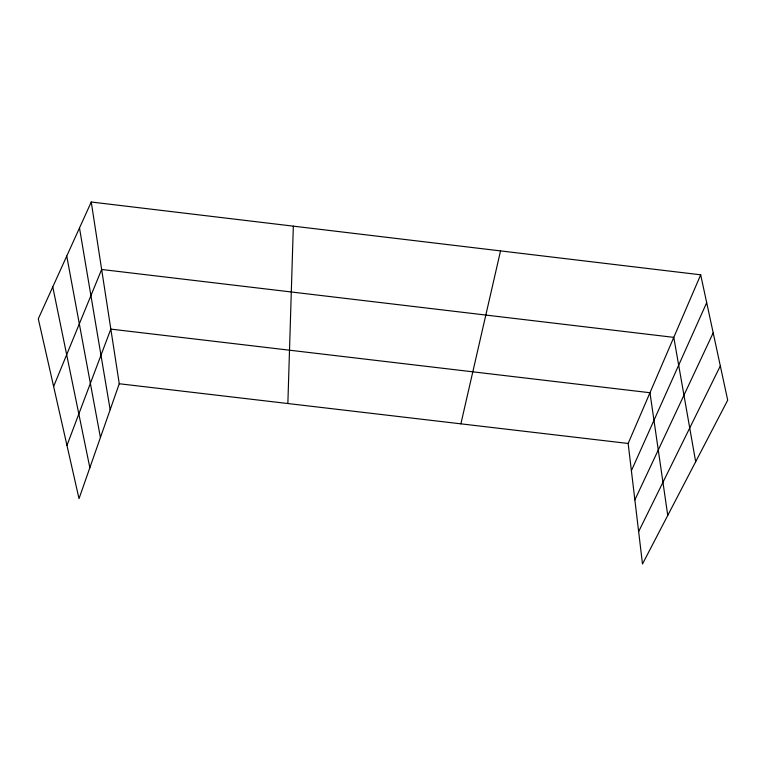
<?xml version="1.0" encoding="UTF-8"?>
<svg xmlns="http://www.w3.org/2000/svg" width="766" height="766" viewBox="0 0 766 766"><rect width="100%" height="100%" fill="white"/><g stroke="black" fill="none" stroke-linecap="round" stroke-linejoin="round"><path stroke-width="1.15" d="M287.863 403.529L293.33 226.152M460.883 423.837L500.533 250.903M91.25 202.013L119.257 383.747L79.022 498.637L38.3 318.819L91.25 202.013L700.689 274.812L727.7 400.178L642.492 563.987L628.149 443.466L700.689 274.812M66.968 445.4L110.831 329.112L649.97 392.728L667.751 515.432M53.62 386.476L101.648 269.469L673.783 337.366L695.672 461.754M631.395 470.697L706.692 302.666M634.87 499.901L713.194 332.856M638.643 531.585L720.327 365.937M119.257 383.747L628.149 443.466M52.768 286.905L89.852 467.729M66.747 256.074L100.423 437.53M79.492 227.952L110.17 409.695"/></g></svg>
